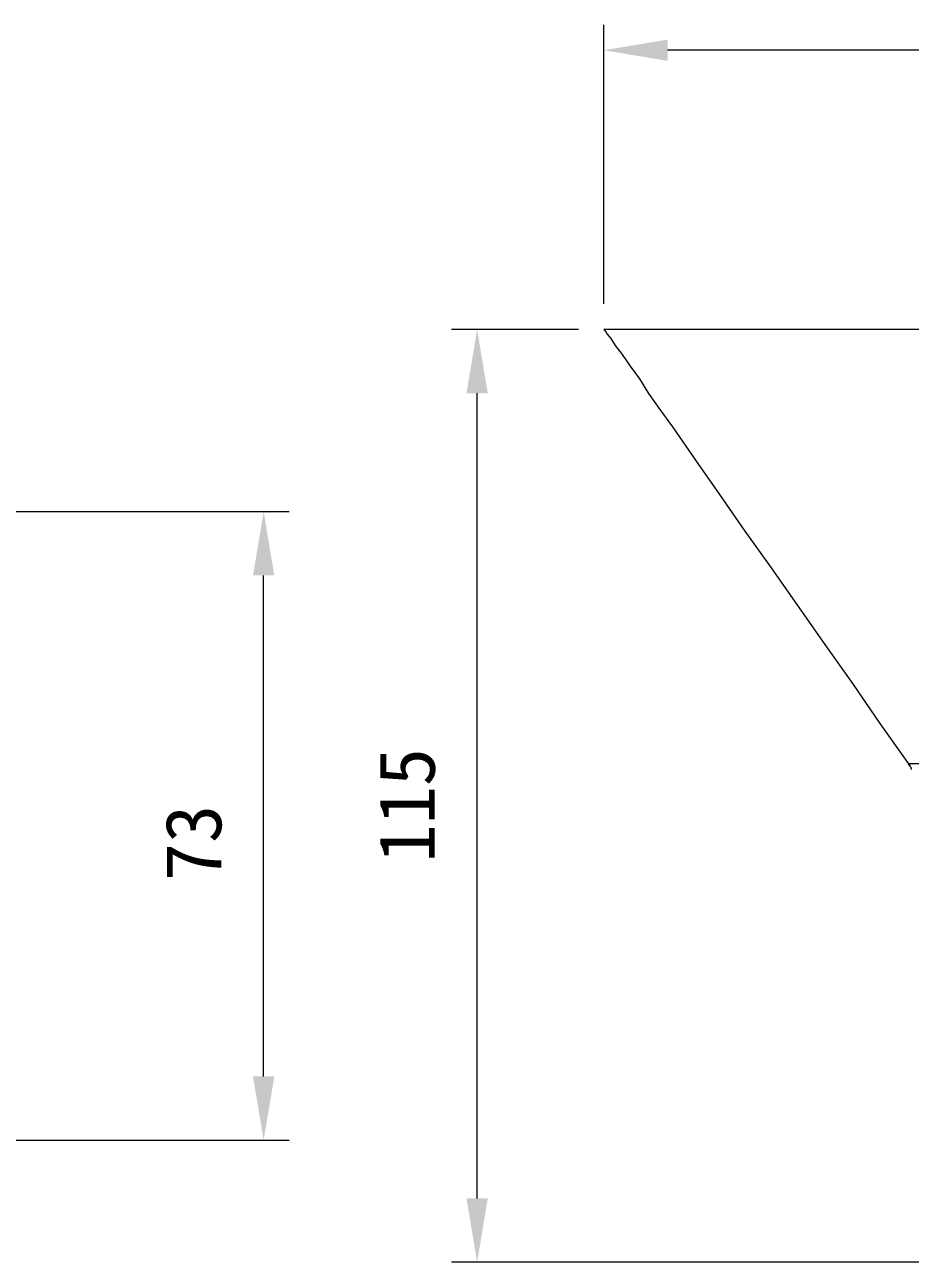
# Model space of a CAD drawing. Units: millimetres on the paper. Extents: x -142 to 142, y -95 to 95.
# Drawn here: x -73.75 to -39.03, y 4.01 to 52.5 of the extents above; entities that cross this region are included whole.
import ezdxf
from ezdxf.enums import TextEntityAlignment as Align

# ---------------------------------------------------------------- set-up
doc = ezdxf.new("R2010")
doc.units = ezdxf.units.MM
doc.layers.add('0-0_0', color=7, linetype='Continuous')
doc.layers.add('0-4_AM_5', color=7, linetype='Continuous', lineweight=18)
doc.layers.add('0-6_レイヤー_1', color=7, linetype='Continuous', lineweight=18)
doc.styles.add('ＭＳ ゴシック', font='')
doc.styles.get('ＭＳ ゴシック').set_extended_font_data('MS Gothic')

# ---------------------------------------------------------------- blocks, each defined once
blk = doc.blocks.new('U46')
at = {"layer": '0-4_AM_5', "style": 'ＭＳ ゴシック'}
blk.add_text('115', height=2.199, rotation=90, dxfattribs=at).set_placement((174.36, 175.787), align=Align.BOTTOM_LEFT)
blk = doc.blocks.new('U47')
at = {"layer": '0-4_AM_5', "style": 'ＭＳ ゴシック'}
blk.add_text('73', height=2.199, rotation=90, dxfattribs=at).set_placement((165.99, 175.058), align=Align.BOTTOM_LEFT)

msp = doc.modelspace()

# ---------------------------------------------------------------- linework, layer by layer
at = {"layer": '0-4_AM_5', "color": 3}
for p, q in [((-51.048, 41.563), (-51.048, 52.502)), ((68.198, 51.502), (-48.548, 51.502)), ((-52.048, 40.563), (-57.017, 40.563)), ((-56.017, 6.508), (-56.017, 38.063)), ((-86.039, 33.422), (-63.387, 33.422)), ((-64.387, 11.29), (-64.387, 30.922)), ((-85.837, 8.79), (-63.387, 8.79)), ((-35.342, 4.008), (-57.017, 4.008))]:
    msp.add_line(p, q, dxfattribs=at)
at = {"layer": '0-4_AM_5'}
for points in [[(-48.548, 51.919), (-48.548, 51.085), (-51.048, 51.502)], [(-56.434, 38.063), (-55.6, 38.063), (-56.017, 40.563)], [(-64.804, 30.922), (-63.97, 30.922), (-64.387, 33.422)], [(-64.804, 11.29), (-63.97, 11.29), (-64.387, 8.79)], [(-56.434, 6.508), (-55.6, 6.508), (-56.017, 4.008)]]:
    msp.add_solid(points, dxfattribs=at)
at = {"layer": '0-6_レイヤー_1'}
for points in [[(66.701, 40.563), (-51.048, 40.563), (-51.003, 40.518), (-50.913, 40.383), (-50.779, 40.204), (-50.599, 39.934), (-50.329, 39.574), (-50.015, 39.126), (-49.656, 38.631), (-49.296, 38.047), (-48.848, 37.419), (-48.354, 36.745)], [(-48.354, 36.745), (-47.455, 35.443), (-46.512, 34.095), (-45.524, 32.658), (-44.491, 31.222), (-43.459, 29.74), (-42.381, 28.213), (-41.303, 26.686), (-40.225, 25.114), (-39.102, 23.542)], [(66.701, 23.542), (-39.102, 23.542), (-39.102, 23.498), (-39.057, 23.498), (-39.057, 23.452), (-39.013, 23.408), (-39.013, 23.363), (-38.968, 23.318)]]:
    msp.add_lwpolyline(points, dxfattribs=at)

# ---------------------------------------------------------------- block references
at = {"layer": '0-0_0'}
for name in ['U46', 'U47']:
    msp.add_blockref(name, (-231.377, -156.114), dxfattribs=at)

doc.saveas('drawing.dxf')
